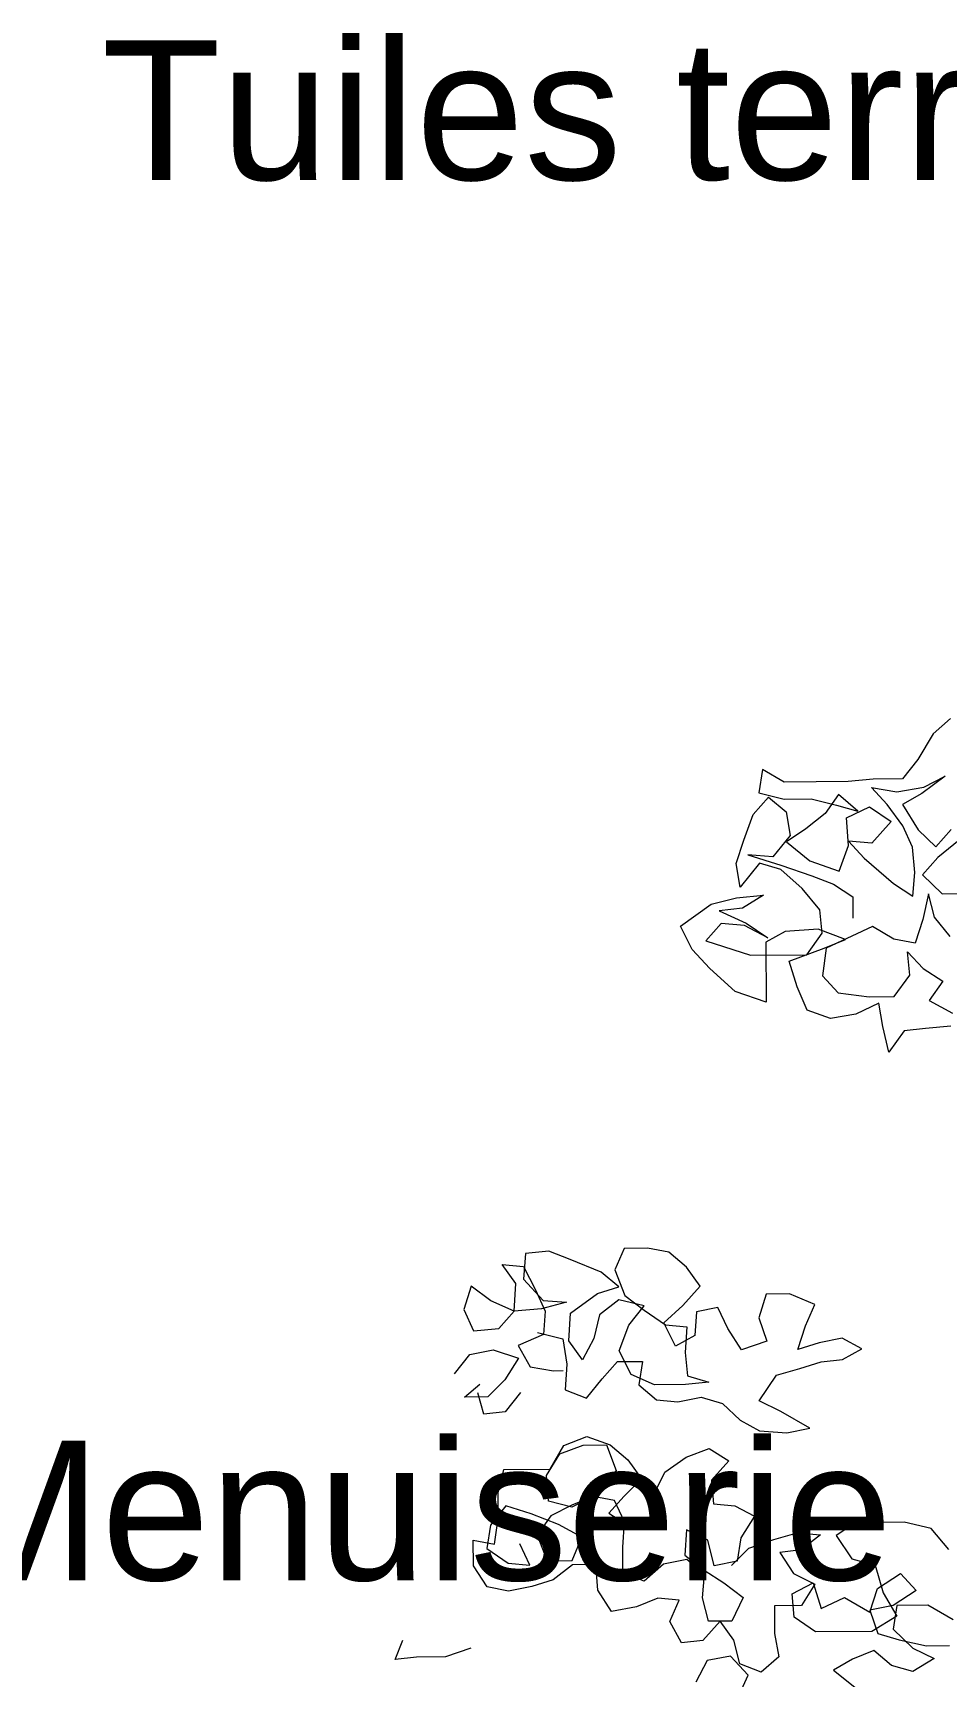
# Model space of a CAD drawing. Header units: millimetres. Extents: x 318905 to 439572, y -5133 to 105868.
# Drawn here: x 349086 to 350232, y 5056 to 7116 of the extents above; entities that cross this region are included whole.
import ezdxf

# ---------------------------------------------------------------- set-up
doc = ezdxf.new("R2010")
doc.units = ezdxf.units.MM
doc.header["$MEASUREMENT"] = 0
doc.layers.add('INTI_Agencement_Stylo_No__102', color=7, linetype='Continuous', lineweight=0, true_color=0xcccccc)
doc.layers.add('INTI_Etiquettes_Stylo_No__1', color=7, linetype='Continuous', lineweight=5)
doc.styles.add('STYLE_GENERE_2', font='Arial')
doc.dimstyles.new('STYLE_GENERE__3', dxfattribs={"dimtxt": 0.18, "dimasz": 182.4, "dimexe": 0.18, "dimexo": 0.0625, "dimgap": 0.09, "dimtad": 0, "dimtih": 1, "dimtoh": 1, "dimdec": 4, "dimzin": 0, "dimdsep": 46, "dimcen": 0.09, "dimadec": 0, "dimazin": 0, "dimtfac": 1, "dimtdec": 4, "dimtmove": 0, "dimatfit": 3, "dimldrblk": 'ARROWHEAD_5', "dimfxl": 0, "dimtolj": 1, "dimtzin": 0, "dimarcsym": 0})

# ---------------------------------------------------------------- blocks, each defined once
blk = doc.blocks.new('arbre6[1]', base_point=(351659.1, -542.5))
at = {"layer": 'INTI_Agencement_Stylo_No__102', "linetype": 'Continuous'}
for p, q in [((350236.9, 6256.5), (350215.2, 6237.5)), ((350215.2, 6237.5), (350195.9, 6205.2)), ((350195.9, 6205.2), (350176.7, 6181)), ((350001.4, 6192.8), (349996.8, 6163.3)), ((350028.3, 6176.9), (350001.4, 6192.8)), ((350230.2, 6184.1), (350201.1, 6162.5)), ((350203.5, 6170.5), (350230.2, 6184.1)), ((349996.8, 6163.3), (350028.5, 6155.5)), ((350108.6, 6177.7), (350028.3, 6176.9)), ((350096.5, 6161.5), (350079.7, 6137.3)), ((350121, 6140.3), (350096.5, 6161.5)), ((350140.2, 6180.6), (350108.6, 6177.7)), ((350157.4, 6148.7), (350137.8, 6169.9)), ((350137.8, 6169.9), (350169.5, 6164.8)), ((350176.7, 6181), (350140.2, 6180.6)), ((350169.5, 6164.8), (350203.5, 6170.5)), ((350201.1, 6162.5), (350176.9, 6148.8)), ((349989.7, 6136.4), (350009, 6158)), ((350009, 6158), (350031, 6139.5)), ((350028.5, 6155.5), (350062.5, 6155.8)), ((350062.5, 6155.8), (350094.2, 6148.1)), ((350094.2, 6148.1), (350121, 6140.3)), ((350106.5, 6132.2), (350135.6, 6145.8)), ((350135.6, 6145.8), (350162.5, 6127.3)), ((350177.1, 6122.1), (350157.4, 6148.7)), ((350176.9, 6148.8), (350196.6, 6116.9)), ((349977.8, 6104.2), (349989.7, 6136.4)), ((350031, 6139.5), (350036.1, 6110.1)), ((350079.7, 6137.3), (350055.5, 6118.3)), ((350109.2, 6097.4), (350106.5, 6132.2)), ((350162.5, 6127.3), (350138.3, 6100.3)), ((350189.5, 6095.4), (350177.1, 6122.1)), ((349968.3, 6074.7), (349977.8, 6104.2)), ((350036.1, 6110.1), (350014.4, 6083.1)), ((350055.5, 6118.3), (350031.3, 6102)), ((350031.3, 6102), (350060.7, 6078.2)), ((350138.3, 6100.3), (350109.1, 6102.7)), ((350109.1, 6102.7), (350128.8, 6081.5)), ((350196.6, 6116.9), (350218.7, 6095.7)), ((350218.7, 6095.7), (350238, 6117.3)), ((350247.8, 6104), (350221.2, 6082.3)), ((350014.4, 6083.1), (349982.8, 6085.5)), ((349982.8, 6085.5), (350024.2, 6072.5)), ((350060.7, 6078.2), (350097.3, 6065.2)), ((350097.3, 6065.2), (350109.2, 6097.4)), ((350128.8, 6081.5), (350165.5, 6049.7)), ((350192.1, 6063.3), (350189.5, 6095.4)), ((350221.2, 6082.3), (350201.9, 6060.7)), ((349973.3, 6045.3), (349968.3, 6074.7)), ((349997.4, 6075), (349973.3, 6045.3)), ((350024.3, 6067.2), (349997.4, 6075)), ((350024.2, 6072.5), (350063.2, 6059.5)), ((350051.2, 6043.3), (350024.3, 6067.2)), ((350063.2, 6059.5), (350090.1, 6049)), ((350189.9, 6033.9), (350192.1, 6063.3)), ((350201.9, 6060.7), (350226.4, 6036.9)), ((350073.3, 6016.8), (350051.2, 6043.3)), ((350090.1, 6049), (350114.5, 6033.2)), ((350165.5, 6049.7), (350189.9, 6033.9)), ((350226.4, 6036.9), (350275, 6037.3)), ((349898.3, 5996.4), (349937, 6023.6)), ((349937, 6023.6), (349968.6, 6031.9)), ((349976, 6018.6), (349946.8, 6015.6)), ((349968.6, 6031.9), (350002.6, 6034.9)), ((350002.6, 6034.9), (349976, 6018.6)), ((350075.9, 5987.3), (350073.3, 6016.8)), ((350114.5, 6033.2), (350114.7, 6006.4)), ((350209.4, 6036.7), (350202.3, 6004.5)), ((350216.9, 6007.3), (350209.4, 6036.7)), ((349913.1, 5967.1), (349898.3, 5996.4)), ((349949.4, 5999.6), (349930.1, 5978)), ((349946.8, 6015.6), (349981, 5999.9)), ((349978.6, 5997.2), (349949.4, 5999.6)), ((350007.9, 5981.4), (349978.6, 5997.2)), ((349981, 5999.9), (350007.9, 5981.4)), ((350139.1, 5995.9), (350080.9, 5968.6)), ((350166, 5980.1), (350139.1, 5995.9)), ((350202.3, 6004.5), (350192.8, 5975)), ((350236.5, 5983.4), (350216.9, 6007.3)), ((349930.1, 5978), (349986.1, 5959.8)), ((350029.7, 5989.6), (350005.5, 5976)), ((350005.5, 5976), (350006, 5901)), ((350071, 5992.6), (350029.7, 5989.6)), ((350056.7, 5960.4), (350075.9, 5987.3)), ((350105.2, 5979.6), (350071, 5992.6)), ((350078.5, 5968.6), (350105.2, 5979.6)), ((350192.8, 5975), (350166, 5980.1)), ((349935.2, 5943.2), (349913.1, 5967.1)), ((349986.1, 5959.8), (350056.7, 5960.4)), ((350034.9, 5952.2), (350078.5, 5968.6)), ((350080.9, 5968.6), (350076.3, 5933.8)), ((350185.8, 5934.8), (350183.2, 5964.2)), ((350183.2, 5964.2), (350202.8, 5943)), ((349967, 5914.1), (349935.2, 5943.2)), ((350044.8, 5920.1), (350034.9, 5952.2)), ((350076.3, 5933.8), (350096, 5912.6)), ((350166.5, 5907.9), (350185.8, 5934.8)), ((350202.8, 5943), (350227.2, 5927.1)), ((350006, 5901), (349967, 5914.1)), ((350057.2, 5890.8), (350044.8, 5920.1)), ((350227.2, 5927.1), (350210.4, 5902.9)), ((350096, 5912.6), (350134.9, 5907.6)), ((350147.1, 5899.6), (350118.1, 5886)), ((350134.9, 5907.6), (350166.5, 5907.9)), ((350152.2, 5870.3), (350147.1, 5899.6)), ((350210.4, 5902.9), (350239.7, 5887.1)), ((350086.5, 5880.4), (350057.2, 5890.8)), ((350118.1, 5886), (350086.5, 5880.4)), ((350159.8, 5838.2), (350152.2, 5870.3)), ((350179, 5865.1), (350159.8, 5838.2)), ((350205.8, 5868.1), (350179, 5865.1)), ((350237.4, 5871), (350205.8, 5868.1)), ((349704, 5585.7), (349701.8, 5553.5)), ((349733.2, 5588.6), (349704, 5585.7)), ((349760, 5578.2), (349733.2, 5588.6)), ((349828, 5592.2), (349816.1, 5565.3)), ((349857.2, 5592.4), (349828, 5592.2)), ((349884, 5587.3), (349857.2, 5592.4)), ((349906, 5568.8), (349884, 5587.3)), ((349692.1, 5548.1), (349674.9, 5572)), ((349674.9, 5572), (349701.7, 5569.6)), ((349701.7, 5569.6), (349716.5, 5540.3)), ((349799.1, 5562.4), (349760, 5578.2)), ((349816.1, 5565.3), (349828.5, 5533.3)), ((349923.2, 5544.8), (349906, 5568.8)), ((349636.2, 5544.9), (349626.7, 5515.4)), ((349660.7, 5526.4), (349636.2, 5544.9)), ((349690, 5513.3), (349692.1, 5548.1)), ((349701.8, 5553.5), (349726.3, 5527)), ((349794.4, 5535.6), (349821.1, 5543.9)), ((349821.1, 5543.9), (349799.1, 5562.4)), ((349901.5, 5520.5), (349923.2, 5544.8)), ((349690, 5513.3), (349660.7, 5526.4)), ((349716.5, 5540.3), (349728.9, 5513.6)), ((349755.5, 5524.6), (349724, 5516.3)), ((349726.3, 5527), (349755.5, 5524.6)), ((349760.5, 5511.2), (349794.4, 5535.6)), ((349821.2, 5527.8), (349797, 5508.9)), ((349852.9, 5520.1), (349821.2, 5527.8)), ((349828.5, 5533.3), (349852.9, 5514.8)), ((350006, 5534.9), (349996.5, 5505.3)), ((350035.2, 5535.1), (350006, 5534.9)), ((350066.9, 5522), (350035.2, 5535.1)), ((350055, 5495.2), (350066.9, 5522)), ((349626.7, 5515.4), (349639.1, 5488.7)), ((349670.7, 5491.7), (349690, 5513.3)), ((349724, 5516.3), (349690, 5513.3)), ((349728.9, 5513.6), (349726.7, 5484.2)), ((349758.3, 5476.4), (349760.5, 5511.2)), ((349797, 5508.9), (349789.9, 5479.4)), ((349833.6, 5495.8), (349852.9, 5520.1)), ((349852.9, 5514.8), (349879.8, 5496.3)), ((349877.4, 5498.9), (349901.5, 5520.5)), ((349918.6, 5512.7), (349916.4, 5483.2)), ((349945.3, 5518.3), (349918.6, 5512.7)), ((349957.7, 5491.6), (349945.3, 5518.3)), ((349996.5, 5505.3), (350006.5, 5476)), ((349639.1, 5488.7), (349670.7, 5491.7)), ((349726.7, 5484.2), (349695.1, 5470.5)), ((349719.3, 5486.8), (349751, 5479)), ((349821.7, 5463.6), (349833.6, 5495.8)), ((349892.2, 5469.6), (349877.4, 5498.9)), ((349879.8, 5496.3), (349906.6, 5493.8)), ((349916.4, 5483.2), (349892.2, 5469.6)), ((349906.6, 5493.8), (349904.4, 5461.7)), ((349974.9, 5465), (349957.7, 5491.6)), ((350045.5, 5465.6), (350055, 5495.2)), ((349634.4, 5459.2), (349663.6, 5464.9)), ((349663.6, 5464.9), (349695.3, 5454.4)), ((349695.1, 5470.5), (349709.9, 5443.9)), ((349751, 5479), (349756.1, 5447)), ((349775.5, 5452.5), (349758.3, 5476.4)), ((349789.9, 5479.4), (349775.5, 5452.5)), ((349836.5, 5434.3), (349821.7, 5463.6)), ((349904.4, 5461.7), (349907.1, 5432.3)), ((350006.5, 5476), (349974.9, 5465)), ((350072.2, 5473.9), (350045.5, 5465.6)), ((350101.3, 5479.5), (350072.2, 5473.9)), ((350125.7, 5466.4), (350101.3, 5479.5)), ((350101.5, 5452.8), (350125.7, 5466.4)), ((349615.1, 5435), (349634.4, 5459.2)), ((349695.3, 5454.4), (349678.4, 5427.5)), ((349709.9, 5443.9), (349739.2, 5438.8)), ((349756.1, 5447), (349753.9, 5414.8)), ((349800.1, 5428.6), (349819.4, 5450.2)), ((349819.4, 5450.2), (349851, 5450.5)), ((349851, 5450.5), (349846.3, 5421)), ((350019, 5433.3), (350048.1, 5441.6)), ((350048.1, 5441.6), (350074.8, 5449.8)), ((350074.8, 5449.8), (350101.5, 5452.8)), ((349627.5, 5405.6), (349646.9, 5421.9)), ((349678.4, 5427.5), (349656.7, 5405.9)), ((349739.2, 5438.8), (349751.3, 5438.9)), ((349780.8, 5404.4), (349800.1, 5428.6)), ((349865.8, 5421.2), (349836.5, 5434.3)), ((349846.3, 5421), (349868.4, 5402.5)), ((349904.7, 5421.5), (349865.8, 5421.2)), ((349933.9, 5424.5), (349904.7, 5421.5)), ((349907.1, 5432.3), (349933.9, 5424.5)), ((349997.3, 5401), (350019, 5433.3)), ((349656.7, 5405.9), (349627.5, 5405.6)), ((349652, 5384.5), (349644.5, 5411.2)), ((349698, 5411.6), (349678.7, 5387.4)), ((349753.9, 5414.8), (349780.8, 5404.4)), ((349868.4, 5402.5), (349895.1, 5400)), ((349895.1, 5400), (349924.3, 5405.7)), ((349924.3, 5405.7), (349951.1, 5397.9)), ((350024.2, 5387.8), (349997.3, 5401)), ((349678.7, 5387.4), (349652, 5384.5)), ((349951.1, 5397.9), (349973.2, 5376.7)), ((350060.8, 5366.7), (350024.2, 5387.8)), ((349973.2, 5376.7), (349997.6, 5363.5)), ((349997.6, 5363.5), (350031.7, 5361.1)), ((350031.7, 5361.1), (350060.8, 5366.7)), ((349735.2, 5315.6), (349752, 5345.2)), ((349747.2, 5334.5), (349776.3, 5345.4)), ((349752, 5345.2), (349781.1, 5356.2)), ((349776.3, 5345.4), (349805.5, 5345.7)), ((349781.1, 5356.2), (349810.4, 5345.7)), ((349805.5, 5345.7), (349817.9, 5313.7)), ((349810.4, 5345.7), (349832.4, 5327.2)), ((349905.4, 5330.5), (349934.5, 5341.5)), ((349934.5, 5341.5), (349958.9, 5325.7)), ((349730.4, 5307.5), (349747.2, 5334.5)), ((349832.4, 5327.2), (349849.6, 5303.3)), ((349878.8, 5311.6), (349905.4, 5330.5)), ((349958.9, 5325.7), (349937.2, 5301.4)), ((349669.8, 5285.6), (349676.8, 5315.1)), ((349676.8, 5315.1), (349735.2, 5315.6)), ((349733.1, 5275.4), (349730.4, 5307.5)), ((349817.9, 5313.7), (349796.3, 5284)), ((349849.6, 5303.3), (349827.9, 5281.7)), ((349864.4, 5282), (349878.8, 5311.6)), ((349937.2, 5301.4), (349939.9, 5272)), ((349670, 5253.5), (349669.8, 5285.6)), ((349762.3, 5267.7), (349733.1, 5275.4)), ((349796.3, 5284), (349762.3, 5270.4)), ((349789, 5281.3), (349762.3, 5267.7)), ((349815.8, 5276.2), (349789, 5281.3)), ((349827.9, 5281.7), (349808.6, 5260.1)), ((349828.2, 5249.5), (349815.8, 5276.2)), ((349864.7, 5247.2), (349864.4, 5282)), ((349679.6, 5269.6), (349660.3, 5245.3)), ((349711.3, 5259.2), (349679.6, 5269.6)), ((349745.5, 5246.1), (349711.3, 5259.2)), ((349735.7, 5256.7), (349718.8, 5232.5)), ((349762.3, 5270.4), (349735.7, 5256.7)), ((349808.6, 5260.1), (349837.9, 5241.6)), ((349939.9, 5272), (349966.7, 5269.5)), ((349966.7, 5269.5), (349991.1, 5256.4)), ((349991.1, 5256.4), (349974.3, 5229.4)), ((349660.3, 5245.3), (349655.7, 5215.9)), ((349665.4, 5221.3), (349670, 5253.5)), ((349774.8, 5230.3), (349745.5, 5246.1)), ((349826, 5217.4), (349828.2, 5249.5)), ((349837.9, 5241.6), (349864.7, 5247.2)), ((349906.1, 5239.5), (349903.9, 5207.4)), ((349932.9, 5226.4), (349906.1, 5239.5)), ((350015.6, 5227.1), (350044.8, 5235.4)), ((350044.8, 5235.4), (350074, 5233)), ((350117.9, 5248.3), (350093.7, 5232.1)), ((350178.7, 5248.9), (350117.9, 5248.3)), ((350212.9, 5241.2), (350178.7, 5248.9)), ((350234.9, 5214.6), (350212.9, 5241.2)), ((349638.8, 5194.3), (349638.6, 5226.4)), ((349638.6, 5226.4), (349665.4, 5221.3)), ((349655.7, 5215.9), (349682.6, 5197.4)), ((349709.4, 5194.9), (349697, 5221.6)), ((349718.8, 5232.5), (349731.2, 5200.5)), ((349762.8, 5200.8), (349774.8, 5230.3)), ((349826.2, 5185.3), (349826, 5217.4)), ((349940.5, 5194.3), (349932.9, 5226.4)), ((349962.4, 5194.5), (349984.1, 5216.2)), ((349974.3, 5229.4), (349969.6, 5200)), ((349984.1, 5216.2), (350015.6, 5227.1)), ((350049.8, 5214.1), (350023, 5211.1)), ((350074, 5233), (350049.8, 5214.1)), ((350093.7, 5232.1), (350113.4, 5202.8)), ((349656, 5167.7), (349638.8, 5194.3)), ((349682.6, 5197.4), (349709.4, 5194.9)), ((349731.2, 5200.5), (349762.8, 5200.8)), ((349762.9, 5195.4), (349738.7, 5176.5)), ((349792.1, 5195.7), (349762.9, 5195.4)), ((349794.7, 5163.6), (349792.1, 5195.7)), ((349877.2, 5196.4), (349853, 5174.8)), ((349906.3, 5202.1), (349877.2, 5196.4)), ((349903.9, 5207.4), (349928.3, 5188.9)), ((349928.4, 5183.5), (349906.3, 5202.1)), ((349969.6, 5200), (349940.5, 5194.3)), ((350023, 5211.1), (350040.3, 5184.5)), ((350113.4, 5202.8), (350142.7, 5195)), ((350142.7, 5195), (350152.6, 5160.3)), ((349738.7, 5176.5), (349712, 5168.2)), ((349853, 5174.8), (349826.2, 5185.3)), ((349926.2, 5154.1), (349928.4, 5183.5)), ((349928.3, 5188.9), (349952.8, 5173)), ((349952.8, 5173), (349977.2, 5154.5)), ((350038.3, 5159.3), (350065, 5172.9)), ((350040.3, 5184.5), (350067.1, 5171.4)), ((350065, 5172.9), (350074.9, 5140.9)), ((350145.3, 5165.6), (350174.4, 5184.6)), ((350174.4, 5184.6), (350194, 5163.4)), ((349682.8, 5162.6), (349656, 5167.7)), ((349712, 5168.2), (349682.8, 5162.6)), ((349812, 5137), (349794.7, 5163.6)), ((349870.2, 5153.6), (349843.5, 5142.6)), ((349897, 5151.1), (349870.2, 5153.6)), ((349885, 5124.2), (349897, 5151.1)), ((349933.7, 5124.7), (349926.2, 5154.1)), ((349977.2, 5154.5), (349962.9, 5125)), ((350041, 5129.9), (350038.3, 5159.3)), ((350067.1, 5171.4), (350050.3, 5144.5)), ((350074.9, 5140.9), (350104, 5154.5)), ((350104, 5154.5), (350135.8, 5136.1)), ((350135.8, 5136.1), (350145.3, 5165.6)), ((350152.6, 5160.3), (350169.9, 5131)), ((350194, 5163.4), (350164.9, 5144.4)), ((349843.5, 5142.6), (349812, 5137)), ((350050.3, 5144.5), (350016.2, 5144.2)), ((350016.2, 5144.2), (350016.5, 5109.4)), ((350164.9, 5144.4), (350135.8, 5138.8)), ((350135.8, 5138.8), (350145.7, 5109.4)), ((350169.9, 5131), (350138.4, 5112)), ((350169.8, 5144.4), (350165.1, 5114.9)), ((350208.7, 5144.8), (350169.8, 5144.4)), ((350240.5, 5126.3), (350208.7, 5144.8)), ((349899.8, 5097.6), (349885, 5124.2)), ((349948.3, 5124.8), (349926.6, 5100.5)), ((349962.9, 5125), (349933.7, 5124.7)), ((349965.5, 5100.9), (349948.3, 5124.8)), ((350067.9, 5111.4), (350041, 5129.9)), ((350138.4, 5112), (350067.9, 5111.4)), ((350165.1, 5114.9), (350189.7, 5091.1)), ((349540.8, 5076.7), (349550.3, 5100.9)), ((349635.6, 5090.9), (349604, 5079.9)), ((349926.6, 5100.5), (349899.8, 5097.6)), ((349973, 5071.5), (349965.5, 5100.9)), ((350016.5, 5109.4), (350021.6, 5080)), ((350145.7, 5109.4), (350172.5, 5101.6)), ((350172.5, 5101.6), (350206.7, 5093.9)), ((350189.7, 5091.1), (350216.5, 5077.9)), ((350206.7, 5093.9), (350235.8, 5094.2)), ((349567.5, 5079.6), (349540.8, 5076.7)), ((349604, 5079.9), (349567.5, 5079.6)), ((349931.9, 5075.3), (349917.5, 5048.5)), ((349961.1, 5081), (349931.9, 5075.3)), ((349983.1, 5057.1), (349961.1, 5081)), ((349999.8, 5061), (349973, 5071.5)), ((350021.6, 5080), (349999.8, 5061)), ((350114.3, 5077), (350090.1, 5063.4)), ((350141, 5087.9), (350114.3, 5077)), ((350163.1, 5069.4), (350141, 5087.9)), ((350189.9, 5061.6), (350163.1, 5069.4)), ((350216.5, 5077.9), (350189.9, 5061.6)), ((349968.8, 5024.8), (349983.1, 5057.1)), ((350090.1, 5063.4), (350117, 5042.2))]:
    blk.add_line(p, q, dxfattribs=at)
blk = doc.blocks.new('ARROWHEAD_5')
at = {"linetype": 'Continuous', "lineweight": 0}
blk.add_hatch(color=0, dxfattribs=at).paths.add_polyline_path([(-1, 0.2679), (0, 0), (-1, -0.2679)])
at = {"color": 0, "linetype": 'Continuous', "lineweight": 0}
blk.add_line((0, 0), (-1, 0), dxfattribs=at)

msp = doc.modelspace()

# ---------------------------------------------------------------- block references
at = {"layer": 'INTI_Agencement_Stylo_No__102', "linetype": 'Continuous'}
msp.add_blockref('arbre6[1]', (351659.099, -542.456), dxfattribs=at)

# ---------------------------------------------------------------- texts
at = {"layer": 'INTI_Etiquettes_Stylo_No__1', "linetype": 'Continuous', "char_height": 175, "attachment_point": 9, "style": 'STYLE_GENERE_2'}
for s, insert in [('\\A1;{\\pqr;\\fArial|b0|i0|c0|p34;Tuiles terre cuite rouges}', (351794.896, 6879.185)), ('\\A1;{\\pqr;\\fArial|b0|i0|c0|p34;Menuiserie noir RAL 9005}', (351794.896, 5173.771))]:
    msp.add_mtext(s, dxfattribs=dict(at, insert=insert))

# ---------------------------------------------------------------- leaders
at = {"layer": 'INTI_Etiquettes_Stylo_No__1', "linetype": 'Continuous', "annotation_type": 0, "has_hookline": 1, "hookline_direction": 1}
for points, text_width in [([(354276.781, 6340.206), (352334.896, 6879.185), (351794.986, 6879.185)], 2609.72), ([(356358.897, 4815.592), (352334.896, 5173.771), (351794.986, 5173.771)], 2801.194)]:
    msp.add_leader(points, dimstyle='STYLE_GENERE__3', dxfattribs=dict(at, text_width=text_width))

doc.saveas('drawing.dxf')
